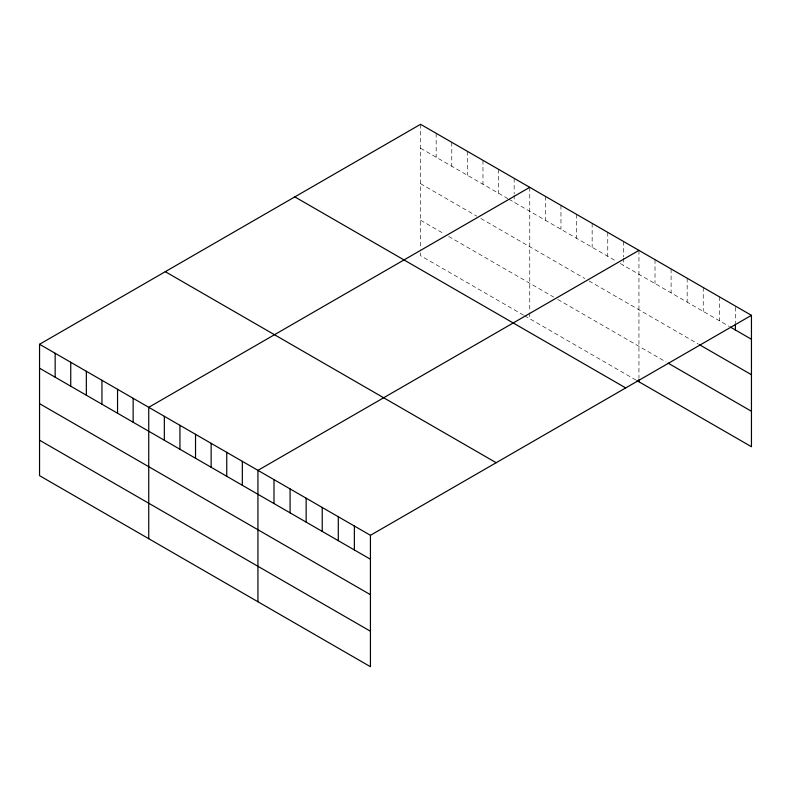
<?xml version="1.0" encoding="UTF-8"?>
<svg xmlns="http://www.w3.org/2000/svg" width="791" height="791" viewBox="0 0 791 791"><rect width="100%" height="100%" fill="white"/><g stroke="black" fill="none" stroke-linecap="round" stroke-linejoin="round"><path stroke-width="0.59" stroke-dasharray="3.96 2.97" d="M420.565 148.224L507.921 198.65M508.959 199.253L616.07 261.099M620.233 263.492L729.351 326.495M420.565 183.69L476.726 216.111M480.879 218.514L584.875 278.551M589.028 280.953L698.216 343.986M420.565 220.224L444.483 234.037M448.645 236.44L553.68 297.08M557.833 299.482L666.071 361.971M523.513 315.134L420.565 255.691L420.565 249.778M524.562 315.728L635.826 379.977M735.383 307.244L735.383 322.797M719.306 296.773L719.306 320.701M703.239 287.489L703.239 311.417M687.161 278.214L687.161 302.142M671.094 268.94L671.094 292.858M655.017 259.656L655.017 283.583M638.95 250.381L638.95 378.227M623.348 241.374L623.348 256.927M623.348 258.123L623.348 265.301M607.755 232.366L607.755 256.294M592.152 223.359L592.152 247.286M576.55 214.351L576.55 238.279M560.957 205.353L560.957 229.271M545.355 196.346L545.355 220.264M529.752 187.338L529.752 311.644M529.752 312.821L529.752 318.733M514.16 178.331L514.16 193.884M514.16 195.08L514.16 202.259M498.557 169.323L498.557 193.251M482.965 160.316L482.965 184.244M467.362 151.308L467.362 175.236M451.76 142.311L451.76 166.229M436.167 133.303L436.167 157.231M420.565 124.296L420.565 248.601"/><path stroke-width="1.19" d="M39.55 344.273L370.435 535.309L370.435 666.704L39.55 475.668L39.55 344.273L420.565 124.296L751.45 315.332L751.45 446.727L636.874 380.58M529.752 187.338L148.738 407.316L148.738 538.711M638.95 250.381L257.935 470.358L257.935 601.753M370.435 535.309L751.45 315.332M730.36 327.079L751.45 339.26M699.214 344.569L751.45 374.716M668.079 363.128L751.45 411.261M294.825 196.89L625.711 387.926M165.289 271.679L496.175 462.715M39.55 368.201L370.435 559.237M39.55 403.667L370.435 594.694M39.55 440.201L370.435 631.238M735.383 323.994L735.383 329.976M638.95 379.413L638.95 381.776M354.368 526.025L354.368 549.953M338.291 516.75L338.291 540.678M322.224 507.466L322.224 531.394M306.147 498.192L306.147 522.119M290.079 488.917L290.079 512.835M274.002 479.633L274.002 503.56M242.333 461.351L242.333 485.279M226.74 452.343L226.74 476.271M211.138 443.336L211.138 467.263M195.535 434.328L195.535 458.256M179.943 425.331L179.943 449.248M164.34 416.323L164.34 440.241M133.145 398.308L133.145 422.236M117.543 389.301L117.543 413.228M101.95 380.293L101.95 404.221M86.348 371.286L86.348 395.213M70.745 362.288L70.745 386.206M55.152 353.28L55.152 377.208"/></g></svg>
